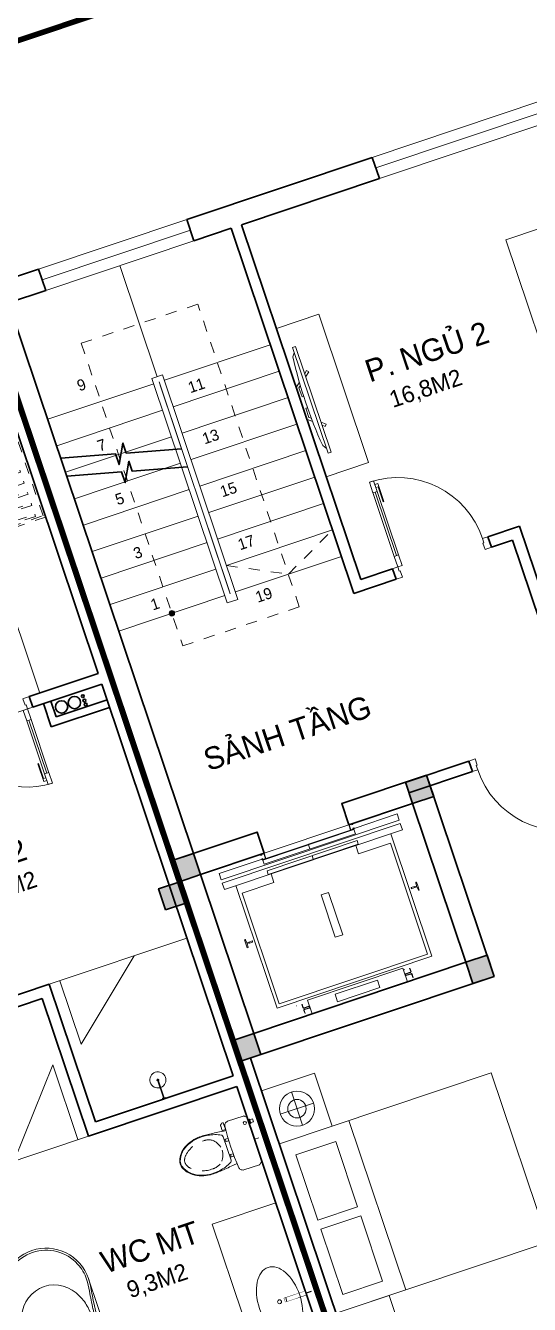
# Model space of a CAD drawing. Header units: metres. Extents: x 568332 to 569219, y 2065964 to 2066430.
# Drawn here: x 568498.77 to 568503.28, y 2066010.68 to 2066022.14 of the extents above; entities that cross this region are included whole.
import ezdxf

# ---------------------------------------------------------------- set-up
doc = ezdxf.new("R2010")
doc.units = ezdxf.units.M
for name, pattern in [('$AUDIT_BAD_LTYPE2', [0]), ('CENTER', [2, 1.25, -0.25, 0.25, -0.25]), ('HIDDEN', [0.375, 0.25, -0.125]), ('HIDDEN2', [0.1875, 0.125, -0.0625]), ('X-5M-G-MB PHONGNGU$0$HIDDEN2', [0.1875, 0.125, -0.0625]), ('xref-thap C (mb tang 32-2)$0$HIDDEN', [0.375, 0.25, -0.125])]:
    doc.linetypes.add(name, pattern=pattern)
doc.layers.get('0').update_dxf_attribs({"linetype": 'CONTINUOUS'})
doc.layers.get('DEFPOINTS').update_dxf_attribs({"linetype": 'CONTINUOUS'})
for name, color, linetype, lineweight in [('-CENTER', 143, 'CENTER', 13), ('-CONCRETE', 1, 'CONTINUOUS', 35), ('-DOOR', 137, 'CONTINUOUS', 9), ('-FURNITURE', 46, 'CONTINUOUS', 9), ('-HATCH', 8, 'CONTINUOUS', 5), ('-KH', 143, 'CONTINUOUS', 13), ('-LINE1', 7, 'CONTINUOUS', 18), ('-LINE2', 252, 'CONTINUOUS', 9), ('-STEEL1', 1, 'CONTINUOUS', 35), ('-TEXT', 7, 'CONTINUOUS', 15), ('-WALL', 4, 'CONTINUOUS', 35), ('TEXT25', 2, 'CONTINUOUS', 13)]:
    doc.layers.add(name, color=color, linetype=linetype, lineweight=lineweight)
for name, color, linetype in [('-RANH GIOI LO DAT', 12, 'CONTINUOUS'), ('ChiaLo', 128, 'CENTER'), ('ViaHeS', 32, 'CONTINUOUS')]:
    doc.layers.add(name, color=color, linetype=linetype)
doc.styles.add('SVN_AVO_thuong', font='')
doc.styles.add('T1', font='', dxfattribs={"height": 200})
doc.styles.get('SVN_AVO_thuong').set_extended_font_data('SVN-Avo')
doc.styles.get('T1').set_extended_font_data('VNgeometric Light')

# ---------------------------------------------------------------- blocks, each defined once
blk = doc.blocks.new('XR.MB.LM123$0$tvi 1')
blk.add_lwpolyline([(29, 0), (29, -1000), (0, -1000), (0, 0)], close=True)
for points in [[(29, -50), (52, -81)], [(-24, -236), (-39, -252)], [(0, -285), (-39, -252)], [(0, -256), (-24, -236)], [(70, -315), (111, -350), (111, -650), (70, -685)], [(89, -446), (89, -360), (71, -345)], [(89, -446), (73, -446)], [(89, -554), (89, -640), (71, -655)], [(89, -554), (73, -554)], [(0, -715), (-39, -748)], [(-24, -764), (-39, -748)], [(0, -744), (-24, -764)], [(29, -950), (52, -919)]]:
    blk.add_lwpolyline(points)
blk.add_arc((-4025, -500), 4099, 354.1311, 5.8689)
blk = doc.blocks.new('G1600')
for p, q in [((137477, -212827), (139077, -212827)), ((137228, -213392), (137228, -213077)), ((139326, -213392), (139326, -213077)), ((137385, -213234), (137070, -213234)), ((139169, -213234), (139484, -213234))]:
    blk.add_line(p, q)
blk.add_lwpolyline([(137477, -213484), (137477, -211484), (139077, -211484), (139077, -213484), (137477, -213484)])
for points in [[(136977, -213484), (136977, -212984), (137477, -212984), (137477, -213484)], [(137617, -213375), (137617, -212999), (138235, -212999), (138235, -213375)], [(138937, -213375), (138937, -212999), (138320, -212999), (138320, -213375)], [(139577, -213484), (139577, -212984), (139077, -212984), (139077, -213484)]]:
    blk.add_lwpolyline(points, close=True)
for centre, radius in [((137228, -213234), 157), ((139326, -213234), 157), ((137228, -213234), 82.4), ((139326, -213234), 82.4)]:
    blk.add_circle(centre, radius)
blk = doc.blocks.new('*U149')
at = {"linetype": '$AUDIT_BAD_LTYPE2'}
for p, q in [((70, 100), (70, 700)), ((90, 700), (90, 100))]:
    blk.add_line(p, q, dxfattribs=at)
for points in [[(50, 700), (90, 700), (90, 800), (50, 800), (50, 700)], [(50, 703), (50, 100)], [(50, 100), (90, 100), (90, 0), (50, 0), (50, 100)]]:
    blk.add_lwpolyline(points)
for points in [[(118, 595), (118, 764), (90, 764), (90, 736), (113, 736), (113, 595)], [(0, 0), (50, 0), (50, -40), (60, -40), (60, -100), (0, -100)], [(900, 0), (850, 0), (850, -40), (840, -40), (840, -100), (900, -100)]]:
    blk.add_lwpolyline(points, close=True)
at = {"linetype": '$AUDIT_BAD_LTYPE2', "ltscale": 0.3}
blk.add_arc((50, 0), 800, 0, 90, dxfattribs=at)
blk = doc.blocks.new('X-5M-DH-2-CORE$0$A$C75E80C28')
at = {"layer": '-LINE2', "linetype": 'Continuous', "ltscale": 2}
for p, q in [((-557, -112), (-560, -112)), ((-510, -22), (-510, -51)), ((-507, -22), (-510, -22)), ((-510, -109), (-510, -79)), ((-507, -22), (-507, -51)), ((-507, -109), (-507, -79)), ((-456, -57), (-501, -57)), ((-456, -60), (-501, -60)), ((-456, -70), (-501, -70)), ((-456, -73), (-501, -73)), ((-453, -63), (-453, -67)), ((-450, -63), (-450, -67)), ((450, -63), (450, -67)), ((453, -63), (453, -67)), ((456, -57), (501, -57)), ((456, -60), (501, -60)), ((456, -70), (501, -70)), ((456, -73), (501, -73)), ((457, -112), (460, -112)), ((507, -22), (510, -22)), ((507, -22), (507, -51)), ((507, -109), (507, -79)), ((510, -22), (510, -51)), ((510, -109), (510, -79)), ((-731, -149), (731, -149)), ((-731, -1305), (-731, -149)), ((-700, -179), (700, -179)), ((-700, -1225), (-700, -179)), ((700, -1225), (700, -179)), ((731, -1305), (731, -149)), ((-700, -1225), (-400, -1225)), ((-400, -1305), (-400, -1225)), ((700, -1225), (400, -1225)), ((400, -1305), (400, -1225)), ((840, -1305), (-840, -1305)), ((-840, -1365), (-840, -1305)), ((840, -1365), (-840, -1365)), ((425, -1309), (-425, -1309)), ((-425, -1343), (-425, -1309)), ((425, -1343), (-425, -1343)), ((0, -1309), (0, -1343)), ((425, -1343), (425, -1309)), ((840, -1365), (840, -1305)), ((840, -1395), (-840, -1395)), ((-840, -1395), (-840, -1455)), ((-840, -1455), (-435, -1455)), ((-435, -1450), (-435, -1460)), ((-435, -1450), (-400, -1450)), ((-435, -1460), (-425, -1460)), ((-433, -1452), (-433, -1458)), ((-433, -1452), (-402, -1452)), ((-433, -1458), (-425, -1458)), ((430, -1406), (-430, -1406)), ((-430, -1406), (-430, -1446)), ((430, -1446), (-430, -1446)), ((-425, -1458), (-425, -1460)), ((-402, -1452), (-402, -1498)), ((400, -1450), (-400, -1450)), ((-400, -1450), (-400, -1500)), ((0, -1406), (0, -1446)), ((400, -1450), (400, -1500)), ((435, -1450), (400, -1450)), ((402, -1452), (402, -1498)), ((433, -1452), (402, -1452)), ((433, -1458), (425, -1458)), ((425, -1458), (425, -1460)), ((435, -1460), (425, -1460)), ((430, -1406), (430, -1446)), ((433, -1452), (433, -1458)), ((435, -1450), (435, -1460)), ((840, -1455), (435, -1455)), ((840, -1395), (840, -1455)), ((-435, -1490), (-435, -1500)), ((-435, -1490), (-425, -1490)), ((-435, -1500), (-400, -1500)), ((-433, -1492), (-433, -1498)), ((-433, -1492), (-425, -1492)), ((-433, -1498), (-402, -1498)), ((-425, -1490), (-425, -1492)), ((435, -1500), (400, -1500)), ((433, -1498), (402, -1498)), ((425, -1490), (425, -1492)), ((435, -1490), (425, -1490)), ((433, -1492), (425, -1492)), ((433, -1492), (433, -1498)), ((435, -1490), (435, -1500))]:
    blk.add_line(p, q, dxfattribs=at)
for points in [[(-450, 0), (-450, -130), (450, -130), (450, 0)], [(-200, -29), (200, -29), (200, -101), (-200, -101)], [(-36, -584), (36, -584), (36, -984), (-36, -984)]]:
    blk.add_lwpolyline(points, close=True, dxfattribs=at)
for points in [[(-780, -789), (-751, -789, 0.414214), (-750, -788), (-750, -784), (-750, -780, 0.414214), (-751, -779), (-780, -779, -0.256978), (-784, -782), (-798, -782, -0.414214), (-801, -779), (-804, -749, 0.414214), (-807, -746), (-812, -746), (-812, -784), (-812, -821), (-807, -821, 0.414214), (-804, -818), (-801, -789, -0.414214), (-798, -786), (-784, -786, -0.256978), (-780, -789)], [(780, -789), (751, -789, -0.414214), (750, -788), (750, -784), (750, -780, -0.414214), (751, -779), (780, -779, 0.256978), (784, -782), (798, -782, 0.414214), (801, -779), (804, -749, -0.414214), (807, -746), (812, -746), (812, -784), (812, -821), (807, -821, -0.414214), (804, -818), (801, -789, 0.414214), (798, -786), (784, -786, 0.256978), (780, -789)]]:
    blk.add_lwpolyline(points, format="xyb", dxfattribs=at)
for centre, radius, start, end in [((-501, -51), 9.4, 180, 270), ((-501, -79), 9.4, 90, 180), ((-501, -51), 6.2, 180, 270), ((-501, -79), 6.2, 90, 180), ((-456, -63), 6.2, 0, 90), ((-456, -63), 3, 0, 90), ((-456, -67), 6.2, 270, 0), ((-456, -67), 3, 270, 0), ((456, -63), 6.2, 90, 180), ((456, -67), 6.2, 180, 270), ((456, -63), 3, 90, 180), ((456, -67), 3, 180, 270), ((501, -51), 6.2, 270, 0), ((501, -51), 9.4, 270, 0), ((501, -79), 9.4, 0, 90), ((501, -79), 6.2, 0, 90)]:
    blk.add_arc(centre, radius, start, end, dxfattribs=at)
blk = doc.blocks.new('A$C5C575821')
at = {"layer": '-CONCRETE'}
h = blk.add_hatch(color=256, dxfattribs=at)
h.dxf.hatch_style = 1
h.paths.add_polyline_path([(0, 200), (0, 0), (200, 0), (200, 200)])
blk.add_lwpolyline([(0, 0), (200, 0), (200, 200), (0, 200)], close=True, dxfattribs=at)
blk = doc.blocks.new('M5-T3')
at = {"layer": '-HATCH', "true_color": 0x8c8896}
h = blk.add_hatch(color=252, dxfattribs=at)
h.dxf.hatch_style = 1
edge = h.paths.add_edge_path()
edge.add_arc((195416, -24016), 24.6, 0, 360)
at = {"layer": '-CONCRETE'}
blk.add_lwpolyline([(196315, -26316), (196916, -26316), (196916, -27816), (194915, -27816), (194915, -26316), (195515, -26316), (195515, -26116), (194715, -26116), (194715, -28016), (197116, -28016), (197116, -26116), (196315, -26116), (196315, -26316)], dxfattribs=at)
at = {"layer": '-DOOR'}
for points in [[(195265, -20716), (196665, -20716), (196665, -20916), (195265, -20916)], [(198415, -20716), (200015, -20716), (200015, -20916), (198415, -20916)]]:
    blk.add_lwpolyline(points, close=True, dxfattribs=at)
for points in [[(195265, -20816), (196665, -20816)], [(200015, -20816), (198415, -20816)]]:
    blk.add_lwpolyline(points, dxfattribs=at)
at = {"layer": '-FURNITURE'}
blk.add_lwpolyline([(197115, -21896), (197515, -21896), (197515, -23296), (197115, -23296)], close=True, dxfattribs=at)
at = {"layer": '-KH', "linetype": 'HIDDEN2', "ltscale": 5}
blk.add_lwpolyline([(196516, -21466), (195416, -21466), (195415, -24324), (196515, -24324)], close=True, dxfattribs=at)
blk.add_lwpolyline([(196016, -23766), (196516, -24016), (197016, -23766)], dxfattribs=at)
at = {"layer": '-KH'}
blk.add_circle((195416, -24016), 24.6, dxfattribs=at)
at = {"layer": '-LINE1'}
for p, q in [((195965, -20916), (195966, -21966)), ((195515, -26316), (196315, -26316))]:
    blk.add_line(p, q, dxfattribs=at)
at = {"layer": '-LINE1', "lineweight": 18}
for p, q in [((195916, -22016), (194916, -22016)), ((195916, -22266), (194916, -22266)), ((196016, -22266), (197016, -22266)), ((195916, -22516), (194916, -22516)), ((196016, -22516), (197016, -22516)), ((195916, -22766), (194916, -22766)), ((196016, -22766), (197016, -22766)), ((195916, -23016), (194916, -23016)), ((196016, -23016), (197016, -23016)), ((195916, -23266), (194916, -23266)), ((196016, -23266), (197016, -23266)), ((195916, -23516), (194916, -23516)), ((196016, -23516), (197016, -23516)), ((195916, -23766), (194916, -23766)), ((196016, -23766), (197016, -23766)), ((195916, -24016), (194916, -24016)), ((196016, -24016), (197016, -24016))]:
    blk.add_line(p, q, dxfattribs=at)
for points in [[(196016, -21966), (195916, -21966), (195915, -24086), (196016, -24086)], [(195966, -22066), (195966, -22016), (195966, -24016), (195966, -23966)]]:
    blk.add_lwpolyline(points, close=True, dxfattribs=at)
at = {"layer": '-LINE1'}
blk.add_lwpolyline([(196016, -22016), (197016, -22016)], dxfattribs=at)
at = {"layer": '-RANH GIOI LO DAT', "linetype": 'HIDDEN', "ltscale": 10, "const_width": 50}
blk.add_lwpolyline([(204369, -18716), (194715, -18716), (194715, -38716), (196424, -38716), (203755, -31724)], close=True, dxfattribs=at)
at = {"layer": '-WALL'}
for p, q in [((195265, -20716), (194715, -20716)), ((194715, -20716), (194715, -35716)), ((195265, -20716), (195265, -20916)), ((198415, -20716), (196665, -20716)), ((196665, -20716), (196665, -20916)), ((198415, -20716), (198415, -20916)), ((195265, -20916), (194915, -20916)), ((194915, -20916), (194915, -26116)), ((197016, -20916), (196665, -20916)), ((197016, -24366), (197016, -20916)), ((198415, -20916), (197115, -20916)), ((197115, -24266), (197115, -20916)), ((197415, -24266), (197115, -24266)), ((198615, -24266), (198315, -24266)), ((198615, -24266), (198615, -26516)), ((197415, -24366), (197016, -24366)), ((198515, -24366), (198315, -24366)), ((198515, -24366), (198515, -26116)), ((197515, -26116), (196915, -26116)), ((197515, -26216), (196915, -26216)), ((197515, -26216), (197515, -26116)), ((194815, -28016), (194815, -35516))]:
    blk.add_line(p, q, dxfattribs=at)
for points in [[(194916, -22383), (195392, -22502), (195392, -22604), (195485, -22432), (195485, -22526), (195966, -22646)], [(194916, -22554), (195392, -22673), (195392, -22774), (195485, -22603), (195485, -22697), (195966, -22817)], [(197415, -24266), (197415, -24366)], [(198315, -24266), (198315, -24366)]]:
    blk.add_lwpolyline(points, dxfattribs=at)
at = {"layer": '-DOOR'}
blk.add_blockref('*U149', (197415, -24266), dxfattribs=at)
at = {"layer": '-DOOR', "rotation": 180}
blk.add_blockref('*U149', (198415, -26216), dxfattribs=at)
at = {"layer": '-FURNITURE', "xscale": -1, "rotation": 90}
blk.add_blockref('G1600', (-12169, 115681), dxfattribs=at)
at = {"layer": '-FURNITURE', "extrusion": (0, 0, -1), "xscale": -1, "rotation": 180.0036897224084}
blk.add_blockref('XR.MB.LM123$0$tvi 1', (-197226, -23103), dxfattribs=at)
at = {"layer": '-FURNITURE', "rotation": 269.9999999999646}
blk.add_blockref('G1600', (408300, 108650), dxfattribs=at)
at = {"layer": '-WALL', "xscale": -1, "rotation": 270}
for p in [(194715, -26316), (196916, -26316), (194715, -28016), (196916, -28016)]:
    blk.add_blockref('A$C5C575821', p, dxfattribs=at)
at = {"layer": '-WALL'}
blk.add_blockref('A$C5C575821', (194715, -26316), dxfattribs=at)
at = {"color": 2, "xscale": -1, "rotation": 180}
blk.add_blockref('X-5M-DH-2-CORE$0$A$C75E80C28', (195915, -27816), dxfattribs=at)
at = {"layer": '-TEXT', "style": 'T1'}
for s, p in [('9', (195262, -21869)), ('11', (196199, -22201)), ('7', (195262, -22438)), ('13', (196174, -22676)), ('5', (195262, -22945)), ('15', (196174, -23176)), ('3', (195262, -23454)), ('17', (196174, -23676)), ('1', (195262, -23939)), ('19', (196174, -24172))]:
    blk.add_text(s, height=100, rotation=360, dxfattribs=at).set_placement(p)
at = {"layer": 'TEXT25'}
for s, height, rotation, style, p in [('P. NGỦ 2', 200, 360, 'SVN_AVO_thuong', (197753, -22621)), ('16,8M2', 150, 0, 'T1', (197876, -22903)), ('SẢNH TẦNG', 200, 360, 'SVN_AVO_thuong', (195275, -25461))]:
    blk.add_text(s, height=height, rotation=rotation, dxfattribs=dict(at, style=style)).set_placement(p)
blk = doc.blocks.new('shower')
for points in [[(180919, -32316), (180912, -32316), (180912, -32147), (180919, -32147)], [(180929, -32327), (180902, -32327), (180902, -32316), (180929, -32316)]]:
    blk.add_lwpolyline(points, close=True)
for radius, start, end in [(72, 272.7907, 267.2093), (8.35, 294.8355, 245.1645)]:
    blk.add_arc((180916, -32147), radius, start, end)
blk = doc.blocks.new('A$C52EE6B0C')
for p, q in [((-17.21, 15.73), (17.22, 15.73)), ((-17.21, -15.76), (17.25, -15.76))]:
    blk.add_line(p, q)
for radius in [1.2, 1.06]:
    blk.add_circle((0, -0.01), radius)
for centre, radius, start, end in [((-17.24, -0.01), 15.75, 90, 180.006), ((-17.21, 0), 15.03, 114.0143, 180.0588), ((-17.26, 0.1), 14.92, 89.8926, 114.0143), ((-18.18, -21.57), 37.31, 80.3254, 88.5595), ((-17.86, -16.41), 31.44, 80.9553, 88.8517), ((3.49, 116.01), 102.69, 260.8064, 264.3565), ((10, 158.8), 145.24, 261.3218, 262.6566), ((-0.88, 77.07), 62.8, 262.9723, 270.8035), ((-0.44, 89.41), 75.84, 265.3361, 270.3355), ((0.89, 77.07), 62.8, 269.1965, 277.0277), ((0.58, 84.46), 70.9, 269.5363, 275.751), ((-18.44, 226.88), 214.55, 276.9922, 278.5968), ((-9.99, 158.8), 145.24, 277.3434, 278.6782), ((18.19, -21.57), 37.31, 91.4405, 99.6746), ((17.5, -11.01), 26.04, 90.5716, 98.5262), ((17.38, 0.65), 14.38, 65.524, 90.5716), ((17.25, -0.01), 15.75, 359.994, 90), ((17.03, -0.12), 15.22, 0.4019, 65.524), ((-7.45, -0.4), 12.19, 113.3669, 178.172), ((-5.42, -2.21), 14.69, 98.5198, 117.8513), ((-0.26, -36.68), 49.55, 89.6984, 98.5198), ((0.27, -36.68), 49.55, 81.4802, 90.3016), ((5.43, -2.21), 14.69, 62.1487, 81.4802), ((7.46, -0.4), 12.19, 1.828, 66.6331), ((28.3, 2.77), 0.286, 160.8079, 185.6776), ((1.03, 0.06), 27.11, 359.8448, 5.6776), ((28.15, 2.82), 0.123, 123.4741, 160.8079), ((28.12, 2.87), 0.0732, 85.7912, 123.4741), ((28.11, 2.83), 0.109, 39.0943, 85.7912), ((27.99, 2.72), 0.275, 4.9413, 41.0024), ((1.84, 0.05), 26.56, 359.8607, 5.8154), ((-17.24, -0.02), 15.75, 179.994, 270), ((-17.21, -0.03), 15.03, 179.9411, 245.9857), ((-7.45, 0.37), 12.19, 181.828, 246.6331), ((7.46, 0.37), 12.19, 293.3669, 358.172), ((17.25, -0.02), 15.75, 270, 0.006), ((17.03, 0.09), 15.22, 294.476, 359.5981), ((1.03, -0.09), 27.11, 354.3224, 0.1552), ((28.3, -2.8), 0.286, 174.3224, 199.1921), ((28.15, -2.85), 0.123, 199.1921, 236.5259), ((28.12, -2.89), 0.0732, 236.5259, 274.2088), ((28.11, -2.86), 0.109, 274.2088, 320.9057), ((27.99, -2.75), 0.275, 318.9976, 355.0587), ((1.84, -0.08), 26.56, 354.1846, 0.1393), ((-5.42, 2.18), 14.69, 242.1487, 261.4802), ((-0.26, 36.65), 49.55, 261.4802, 270.3016), ((0.27, 36.65), 49.55, 269.6984, 278.5198), ((5.43, 2.18), 14.69, 278.5198, 297.8513), ((-17.26, -0.13), 14.92, 245.9857, 270.1074), ((-18.18, 21.54), 37.31, 271.4405, 279.6746), ((-17.86, 16.38), 31.44, 271.1483, 279.0447), ((3.49, -116.04), 102.69, 95.6435, 99.1936), ((10, -158.82), 145.24, 97.3434, 98.6782), ((-0.88, -77.1), 62.8, 89.1965, 97.0277), ((-0.44, -89.44), 75.84, 89.6645, 94.6639), ((0.58, -84.49), 70.9, 84.249, 90.4637), ((0.89, -77.1), 62.8, 82.9723, 90.8035), ((-18.44, -226.91), 214.55, 81.4032, 83.0078), ((-9.99, -158.82), 145.24, 81.3218, 82.6566), ((18.19, 21.54), 37.31, 260.3254, 268.5595), ((17.5, 10.99), 26.04, 261.4738, 269.4284), ((17.38, -0.67), 14.38, 269.4284, 294.476)]:
    blk.add_arc(centre, radius, start, end)
at = {"layer": 'DEFPOINTS'}
for tag, p in [('MODELNUMBER', (0, 0)), ('TRADENAME', (0, 0)), ('PRODUCT', (0, 0)), ('MATERIAL', (0, -0.01))]:
    blk.add_attdef(tag, p, '', height=0.001, dxfattribs=at)
blk = doc.blocks.new('A$C18091ED7')
for p, q in [((0, -42), (0, 0)), ((146, -27), (179, -27)), ((146, -27), (146, -30)), ((146, -30), (166, -30)), ((153, -37), (146, -30)), ((152, 0), (152, -27)), ((152, 0), (179, 0)), ((153, -37), (166, -37)), ((153, -40), (153, -37)), ((153, -40), (178, -40)), ((153, -40), (178, -40)), ((153, -40), (153, -42)), ((185, -30), (166, -30)), ((178, -37), (166, -37)), ((185, -30), (178, -37)), ((178, -37), (178, -40)), ((178, -40), (178, -42)), ((179, 0), (179, -27)), ((179, -27), (185, -27)), ((185, -27), (185, -30)), ((-83, -267), (-83, -300)), ((-83, -278), (-83, -288)), ((-61, -290), (-83, -290)), ((-63, -265), (-81, -265)), ((-61, -267), (-61, -300)), ((61, -267), (61, -300)), ((61, -290), (83, -290)), ((63, -265), (81, -265)), ((83, -267), (83, -300)), ((83, -278), (83, -288)), ((165, -262), (165, -290)), ((168, -260), (228, -260)), ((168, -292), (207, -292)), ((231, -274), (231, -262))]:
    blk.add_line(p, q)
for points in [[(230, -219, -0.137407), (225, -235), (222, -241, -0.236081), (198, -255, -0.051961), (-198, -255, -0.236081), (-222, -241), (-225, -235, -0.137407), (-230, -219), (-230, -72, -0.198912), (-226, -63), (-209, -46, -0.198912), (-200, -42), (0, -42), (200, -42, -0.198912), (209, -46), (226, -63, -0.198912), (230, -72)], [(144, -619, -0.212405), (26, -734, -0.027685), (-1, -739, -0.022279), (-26, -734, -0.212405), (-144, -619, -0.142796), (-167, -428, -0.093005), (-128, -309, -0.256439), (-111, -300), (0, -300), (111, -300, -0.256439), (128, -309, -0.093005), (167, -428, -0.142796)]]:
    blk.add_lwpolyline(points, format="xyb", close=True)
at = {"linetype": 'xref-thap C (mb tang 32-2)$0$HIDDEN', "ltscale": 100}
blk.add_lwpolyline([(61, -669, -0.199031), (0, -699, -0.199031), (-61, -669, -0.218924), (-132, -478, -0.153791), (-112, -404, -0.236701), (0, -348, -0.236701), (112, -404, -0.153791), (132, -478, -0.218924)], format="xyb", close=True, dxfattribs=at)
blk.add_circle((166, -78), 13.9)
for centre, radius, start, end in [((-81, -267), 1.98, 90, 180), ((-63, -267), 1.98, 0, 90), ((63, -267), 1.98, 90, 180), ((81, -267), 1.98, 0, 90), ((168, -262), 2.47, 90, 180), ((168, -290), 2.47, 180, 270), ((207, -277), 15.5, 270, 306.4659), ((168, -225), 80.1, 306.4659, 320.3123), ((228, -274), 2.47, 320.3123, 0)]:
    blk.add_arc(centre, radius, start, end)
for points in [[(-156, -259), (-157, -267), (-164, -328), (-169, -385), (-184, -528), (-136, -679), (-50, -735), (-20, -741), (0, -744)], [(156, -259), (157, -267), (164, -328), (169, -385), (184, -528), (136, -679), (50, -735), (20, -741), (0, -744)]]:
    blk.add_open_spline(points, degree=3, knots=[130.613938, 130.613938, 130.613938, 130.613938, 152.852109, 311.129351, 417.703951, 561.383393, 697.692632, 710.812262, 710.812262, 710.812262, 710.812262])
blk = doc.blocks.new('Sink_Cicle')
blk.add_lwpolyline([(17, -50), (-17, -50), (-18, -252), (17, -252)], close=True)
blk.add_circle((0, -300), 17.5)
at = {"layer": 'DEFPOINTS'}
blk.add_line((0, -100), (0, 0), dxfattribs=at)
blk.add_wipeout([(17, -50), (-17, -50), (-18, -252), (17, -252)])
at = {"layer": '-FURNITURE', "linetype": 'Continuous'}
blk.add_ellipse((0, -300), major_axis=(-325, 0), ratio=0.584615, dxfattribs=at)
blk.add_line((-18, -237), (17, -237))
blk = doc.blocks.new('*U188')
at = {"linetype": 'X-5M-G-MB PHONGNGU$0$HIDDEN2'}
for points in [[(0, 600), (0, 0), (2098, 0), (2098, 600)], [(2078, 580), (2078, 20), (20, 20), (20, 580)], [(2078, 287), (2078, 313), (20, 313), (20, 287)], [(114, 319), (109, 319), (109, 280), (114, 280)], [(228, 319), (223, 319), (223, 280), (228, 280)], [(342, 319), (337, 319), (337, 280), (342, 280)], [(456, 319), (451, 319), (451, 280), (456, 280)], [(570, 319), (565, 319), (565, 280), (570, 280)], [(684, 319), (679, 319), (679, 280), (684, 280)], [(798, 319), (793, 319), (793, 280), (798, 280)], [(912, 319), (907, 319), (907, 280), (912, 280)], [(1026, 319), (1021, 319), (1021, 280), (1026, 280)], [(1140, 319), (1135, 319), (1135, 280), (1140, 280)], [(1254, 319), (1249, 319), (1249, 280), (1254, 280)], [(1368, 319), (1363, 319), (1363, 280), (1368, 280)], [(1482, 319), (1477, 319), (1477, 280), (1482, 280)], [(1596, 319), (1591, 319), (1591, 280), (1596, 280)], [(1710, 319), (1705, 319), (1705, 280), (1710, 280)], [(1824, 319), (1819, 319), (1819, 280), (1824, 280)], [(1938, 319), (1933, 319), (1933, 280), (1938, 280)], [(2052, 319), (2047, 319), (2047, 280), (2052, 280)]]:
    blk.add_lwpolyline(points, close=True, dxfattribs=at)
for points in [[(122, 313), (122, 515), (100, 515), (100, 313)], [(236, 313), (236, 515), (214, 515), (214, 313)], [(350, 313), (350, 515), (328, 515), (328, 313)], [(464, 313), (464, 515), (442, 515), (442, 313)], [(578, 313), (578, 515), (556, 515), (556, 313)], [(692, 313), (692, 515), (670, 515), (670, 313)], [(806, 313), (806, 515), (784, 515), (784, 313)], [(920, 313), (920, 515), (898, 515), (898, 313)], [(1034, 313), (1034, 515), (1012, 515), (1012, 313)], [(1148, 313), (1148, 515), (1126, 515), (1126, 313)], [(1262, 313), (1262, 515), (1240, 515), (1240, 313)], [(1376, 313), (1376, 515), (1354, 515), (1354, 313)], [(1490, 313), (1490, 515), (1468, 515), (1468, 313)], [(1604, 313), (1604, 515), (1582, 515), (1582, 313)], [(1718, 313), (1718, 515), (1696, 515), (1696, 313)], [(1832, 313), (1832, 515), (1810, 515), (1810, 313)], [(1946, 313), (1946, 515), (1924, 515), (1924, 313)], [(2060, 313), (2060, 515), (2038, 515), (2038, 313)], [(100, 287), (100, 92), (122, 92), (122, 287)], [(214, 287), (214, 92), (236, 92), (236, 287)], [(328, 287), (328, 92), (350, 92), (350, 287)], [(442, 287), (442, 92), (464, 92), (464, 287)], [(556, 287), (556, 92), (578, 92), (578, 287)], [(670, 287), (670, 92), (692, 92), (692, 287)], [(784, 287), (784, 92), (806, 92), (806, 287)], [(898, 287), (898, 92), (920, 92), (920, 287)], [(1012, 287), (1012, 92), (1034, 92), (1034, 287)], [(1126, 287), (1126, 92), (1148, 92), (1148, 287)], [(1240, 287), (1240, 92), (1262, 92), (1262, 287)], [(1354, 287), (1354, 92), (1376, 92), (1376, 287)], [(1468, 287), (1468, 92), (1490, 92), (1490, 287)], [(1582, 287), (1582, 92), (1604, 92), (1604, 287)], [(1696, 287), (1696, 92), (1718, 92), (1718, 287)], [(1810, 287), (1810, 92), (1832, 92), (1832, 287)], [(1924, 287), (1924, 92), (1946, 92), (1946, 287)], [(2038, 287), (2038, 92), (2060, 92), (2060, 287)]]:
    blk.add_lwpolyline(points, dxfattribs=at)
blk = doc.blocks.new('*U148')
at = {"linetype": '$AUDIT_BAD_LTYPE2'}
for p, q in [((70, 100), (70, 600)), ((90, 600), (90, 100))]:
    blk.add_line(p, q, dxfattribs=at)
for points in [[(50, 600), (90, 600), (90, 700), (50, 700), (50, 600)], [(50, 603), (50, 100)], [(50, 100), (90, 100), (90, 0), (50, 0), (50, 100)]]:
    blk.add_lwpolyline(points)
for points in [[(118, 495), (118, 664), (90, 664), (90, 636), (113, 636), (113, 495)], [(0, 0), (50, 0), (50, -40), (60, -40), (60, -100), (0, -100)], [(800, 0), (750, 0), (750, -40), (740, -40), (740, -100), (800, -100)]]:
    blk.add_lwpolyline(points, close=True)
at = {"linetype": '$AUDIT_BAD_LTYPE2', "ltscale": 0.3}
blk.add_arc((50, 0), 700, 0, 90, dxfattribs=at)
blk = doc.blocks.new('TRUC M4')
at = {"layer": '-WALL'}
blk.add_blockref('A$C5C575821', (5600, 9000), dxfattribs=at)
blk = doc.blocks.new('M4- T3')
at = {"layer": '-CONCRETE'}
for centre, radius in [((722268, 42761, 0), 55), ((722389, 42761, 0), 55), ((722479, 42792, 0), 13), ((722479, 42750, 0), 13), ((722479, 42712, 0), 13)]:
    blk.add_circle(centre, radius, dxfattribs=at)
at = {"layer": '-DOOR'}
blk.add_line((721223, 42841), (722023, 42841), dxfattribs=at)
at = {"layer": '-FURNITURE'}
for p, q in [((721373, 40441), (722673, 40441)), ((719973, 39041), (721273, 39041))]:
    blk.add_line(p, q, dxfattribs=at)
for points in [[(722123, 42941), (722123, 46341), (722673, 46341), (722673, 42941)], [(722673, 36241), (722673, 37940), (722073, 37940), (722073, 36241)]]:
    blk.add_lwpolyline(points, close=True, dxfattribs=at)
for points in [[(721473, 40441), (721473, 39841), (722173, 40441)], [(721173, 39041), (721173, 39747), (720573, 39041)]]:
    blk.add_lwpolyline(points, dxfattribs=at)
at = {"layer": '-RANH GIOI LO DAT', "linetype": 'HIDDEN', "ltscale": 10, "const_width": 50}
blk.add_lwpolyline([(716773, 48541), (722773, 48541), (722773, 28541), (716773, 28541)], close=True, dxfattribs=at)
at = {"layer": '-WALL'}
for p, q in [((722673, 42941), (722673, 46341)), ((722023, 42841), (722023, 42941)), ((722023, 42941), (722673, 42941)), ((722673, 42841), (722023, 42841)), ((722123, 42621), (722123, 42841)), ((722193, 42691), (722193, 42841)), ((722673, 40941), (722673, 42841)), ((722123, 42621), (722673, 42621)), ((722193, 42691), (722673, 42691)), ((722673, 39141), (722673, 40941)), ((721373, 40441), (719972, 40441)), ((721373, 40441), (721373, 39141)), ((721273, 40341), (719972, 40341)), ((721273, 39041), (721273, 40341)), ((721373, 39141), (722673, 39141)), ((722673, 39041), (721273, 39041))]:
    blk.add_line(p, q, dxfattribs=at)
at = {"layer": '-DOOR', "rotation": 180}
blk.add_blockref('*U148', (722023, 42841), dxfattribs=at)
at = {"layer": '-FURNITURE', "extrusion": (0, 0, -1), "xscale": 0.916666666665974, "yscale": 0.916666666665974, "zscale": -0.916666666665974, "rotation": 270}
blk.add_blockref('*U188', (-722673, 46341), dxfattribs=at)
at = {"layer": '-FURNITURE', "xscale": -1}
blk.add_blockref('shower', (902938, 71467), dxfattribs=at)
at = {"layer": '-FURNITURE', "xscale": -1, "rotation": 270}
blk.add_blockref('A$C18091ED7', (722715, 38541), dxfattribs=at)
at = {"layer": '-FURNITURE', "xscale": 25.39829667096628, "yscale": 25.39829667096628, "zscale": 25.39829667096628, "rotation": 270}
blk.add_blockref('A$C52EE6B0C', (720468, 37393), dxfattribs=at).add_auto_attribs({'MODELNUMBER': 'K-1800', 'TRADENAME': 'ABRAZO', 'PRODUCT': 'BATH', 'MATERIAL': 'LITHOCAST'})
at = {"layer": 'TEXT25'}
for s, height, style, p in [('WC2', 200, 'SVN_AVO_thuong', (720962, 41563)), ('8,2M2', 150, 'T1', (721004, 41304)), ('WC MT', 200, 'SVN_AVO_thuong', (721025, 37823)), ('9,3M2', 150, 'T1', (721165, 37544))]:
    blk.add_text(s, height=height, rotation=360, dxfattribs=dict(at, style=style)).set_placement(p)
at = {"layer": '-FURNITURE', "xscale": -1, "rotation": 270}
blk.add_blockref('Sink_Cicle', (722723, 37090), dxfattribs=at)
at = {"layer": '-WALL'}
for p, q in [((722773, 46541), (722773, 31541)), ((722673, 36241), (722673, 39041))]:
    blk.add_line(p, q, dxfattribs=at)
at = {"layer": '-STEEL1'}
blk.add_blockref('TRUC M4', (716972, 31741), dxfattribs=at)

msp = doc.modelspace()

# ---------------------------------------------------------------- linework, layer by layer
at = {"layer": 'ChiaLo', "ltscale": 5}
for points in [[(568506.884, 2066024.747), (568381.124, 2065982.543)], [(568497.732, 2066021.676), (568504.096, 2066002.715)]]:
    msp.add_lwpolyline(points, dxfattribs=at)
at = {"layer": 'ViaHeS'}
msp.add_lwpolyline([(568506.884, 2066024.747), (568505.517, 2066029.562), (568379.533, 2065987.283), (568381.124, 2065982.543), (568506.884, 2066024.747)], dxfattribs=at)

# ---------------------------------------------------------------- next in the draw order: block references
at = {"layer": '-WALL', "color": 2, "true_color": 0xf1eb1f, "xscale": 0.001, "yscale": 0.001, "zscale": 0.001, "rotation": 18.55129228274907}
msp.add_blockref('M5-T3', (568307.18, 2065977.47), dxfattribs=at)

# ---------------------------------------------------------------- next in the draw order: block references
at = {"layer": '-CENTER', "color": 2, "true_color": 0xf1eb1f, "xscale": 0.001, "yscale": 0.001, "zscale": 0.001, "rotation": 18.55149973248752}
msp.add_blockref('M4- T3', (567827.963, 2065745.702), dxfattribs=at)

doc.saveas('drawing.dxf')
